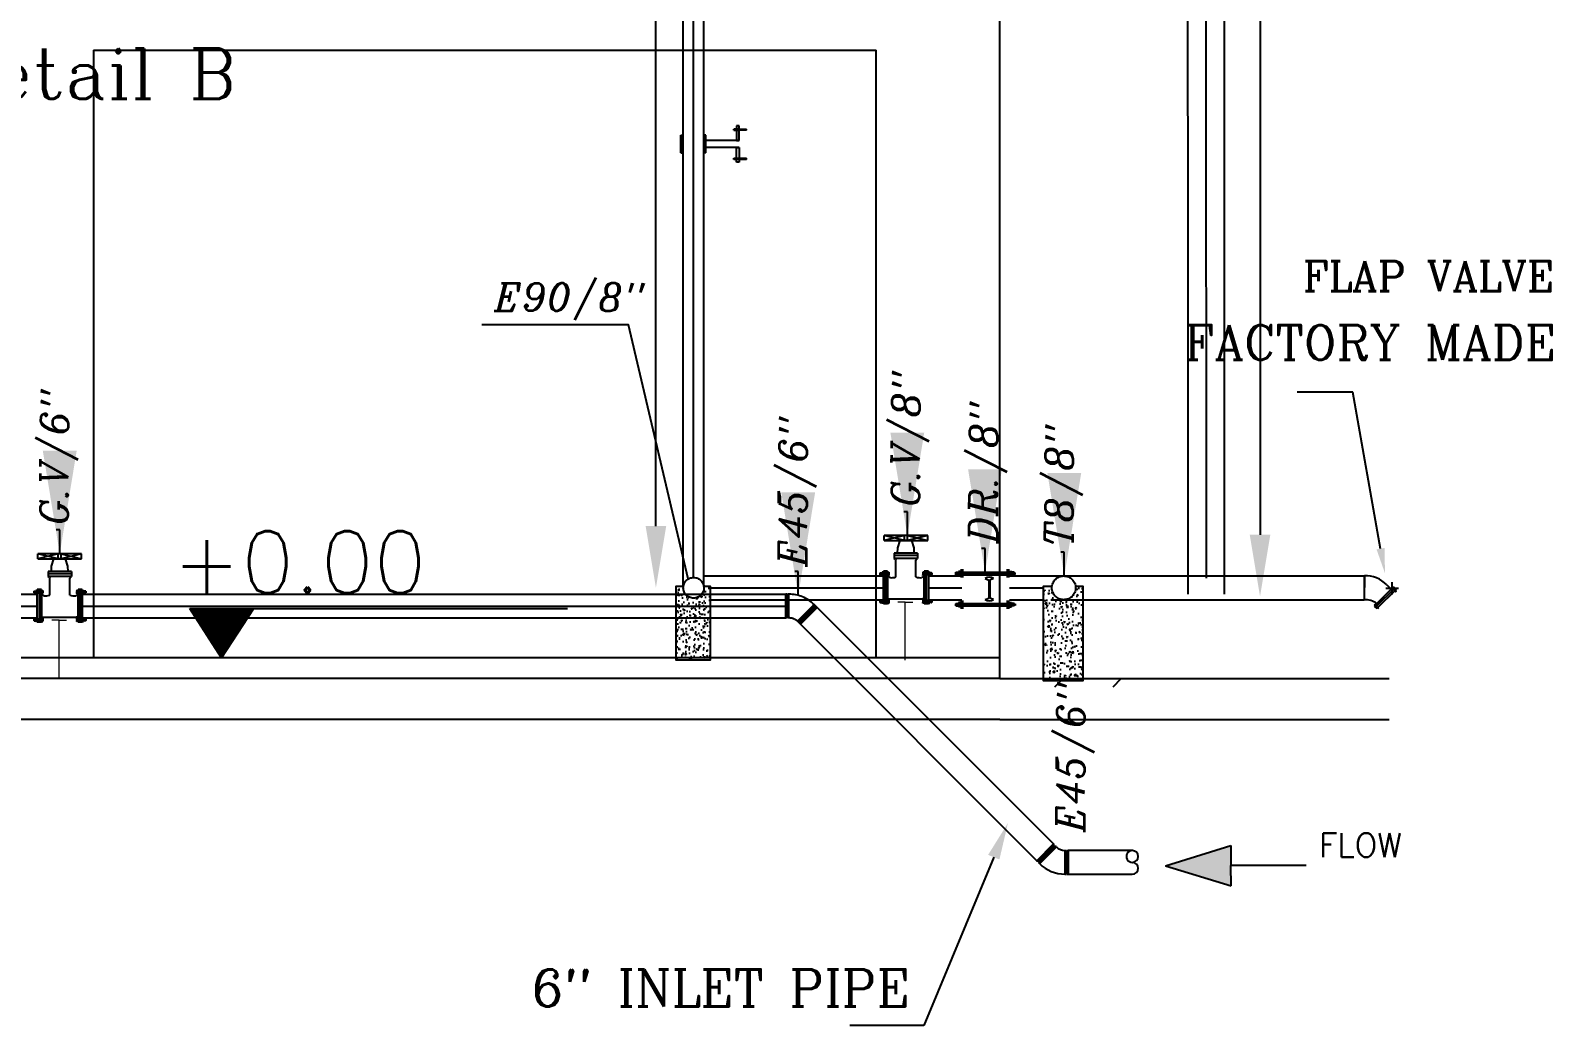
# Model space of a CAD drawing. Extents: x 152000 to 152174, y 158796 to 159332.
# Drawn here: x 152096.13 to 152103.51, y 159117.56 to 159122.39 of the extents above; entities that cross this region are included whole.
import ezdxf
from ezdxf import colors
from ezdxf.entities.mleader import LeaderData, LeaderLine
from ezdxf.enums import TextEntityAlignment as Align
from ezdxf.math import Vec2, Vec3

# ---------------------------------------------------------------- set-up
doc = ezdxf.new("R2010")
doc.units = 0
doc.header["$LTSCALE"] = 3
doc.header["$MEASUREMENT"] = 0
doc.header["$PDMODE"] = 2
doc.header["$PDSIZE"] = 0.03
for name, pattern in [('AUSGEZOGEN', [0]), ('CENTER', [2, 1.25, -0.25, 0.25, -0.25]), ('HIDDEN', [9.525, 6.35, -3.175])]:
    doc.linetypes.add(name, pattern=pattern)
doc.layers.get('0').update_dxf_attribs({"linetype": 'CONTINUOUS'})
doc.layers.get('DEFPOINTS').update_dxf_attribs({"linetype": 'CONTINUOUS'})
for name, color, linetype in [('1', 7, 'CONTINUOUS'), ('3', 4, 'CONTINUOUS'), ('6', 2, 'CONTINUOUS'), ('ARCH CT TEXT', 152, 'CONTINUOUS'), ('CENTER', 8, 'CENTER'), ('DIM', 144, 'CONTINUOUS'), ('EBENE0', 7, 'AUSGEZOGEN'), ('MECH', 6, 'CONTINUOUS'), ('NUMBERS', 6, 'CONTINUOUS'), ('pipe', 20, 'CONTINUOUS'), ('PIPING', 40, 'CONTINUOUS'), ('TEXTS', 1, 'CONTINUOUS')]:
    doc.layers.add(name, color=color, linetype=linetype)
doc.layers.add('BEAM', color=6, linetype='CONTINUOUS', lineweight=13)
doc.layers.add('LAND CORNERS', color=255, linetype='CONTINUOUS', lineweight=25)
doc.styles.add('italic', font='italicc.shx', dxfattribs={"height": 0.4})
doc.styles.add('ROMANC', font='ROMANC', dxfattribs={"height": 7})
doc.styles.add('ROMANS', font='romans.shx')
doc.dimstyles.new('mais 1-100 plan', dxfattribs={"dimtxt": 0.25, "dimasz": 0.1635, "dimexe": 0.18, "dimexo": 0.0625, "dimgap": 0, "dimtad": 1, "dimzin": 0, "dimdsep": 46, "dimtxsty": 'Standard', "dimblk": 'OBLIQUE', "dimcen": 0, "dimse1": 1, "dimse2": 1, "dimclrd": 8, "dimclrt": 4, "dimadec": 0, "dimazin": 0, "dimtfac": 1, "dimtix": 1, "dimtofl": 0, "dimtmove": 0, "dimatfit": 3, "dimldrblk": 'OBLIQUE', "dimfxl": 0.18, "dimtolj": 1, "dimtzin": 0, "dimarcsym": 0})
doc.dimstyles.get("Standard").update_dxf_attribs({"dimtxt": 0.7, "dimasz": 0.5, "dimexe": 4.572, "dimexo": 1.5875, "dimgap": 0.01, "dimtad": 1, "dimzin": 0, "dimdsep": 46, "dimtxsty": 'Standard', "dimcen": 2.286, "dimse1": 1, "dimse2": 1, "dimsd1": 1, "dimsd2": 1, "dimadec": 0, "dimazin": 0, "dimtfac": 1, "dimtdec": 4, "dimtofl": 0, "dimtmove": 0, "dimatfit": 3, "dimfxl": 1, "dimtolj": 1, "dimtzin": 0, "dimarcsym": 0})

# ---------------------------------------------------------------- blocks, each defined once
blk = doc.blocks.new('SUPP')
at = {"layer": 'CENTER', "linetype": 'CENTER'}
for p, q in [((162361.392, 176224.213), (162361.077, 176224.213)), ((162361.392, 176224.452), (162361.283, 176224.452)), ((162361.283, 176224.452), (162361.283, 176224.43)), ((162361.283, 176224.43), (162361.283, 176224.452)), ((162361.283, 176224.452), (162361.545, 176224.452)), ((162361.283, 176224.43), (162361.392, 176224.43)), ((162361.545, 176224.43), (162361.283, 176224.43)), ((162361.545, 176224.43), (162361.545, 176224.452)), ((162361.392, 176224.068), (162361.077, 176224.068)), ((162361.283, 176223.821), (162361.283, 176223.844)), ((162361.283, 176223.844), (162361.545, 176223.844)), ((162361.545, 176223.821), (162361.283, 176223.821)), ((162361.545, 176223.821), (162361.545, 176223.844))]:
    blk.add_line(p, q, dxfattribs=at)
for points in [[(162361.392, 176224.52), (162361.339, 176224.52), (162361.339, 176224.213), (162361.392, 176224.213)], [(162361.392, 176223.762), (162361.339, 176223.762), (162361.339, 176224.068), (162361.392, 176224.068)]]:
    blk.add_lwpolyline(points, close=True, dxfattribs=at)
blk = doc.blocks.new('*D143')
at = {"layer": 'DEFPOINTS', "color": 0, "transparency": 16777216}
for p in [(152099.1632, 159138.3539), (152099.3212, 159138.3539), (152099.3462, 159119.6847)]:
    blk.add_point(p, dxfattribs=at)
at = {"layer": 'LAND CORNERS', "color": 2, "lineweight": -2, "transparency": 16777216}
blk.add_line((152099.1632, 159119.9847), (152099.1632, 159138.0539), dxfattribs=at)
at = {"layer": 'LAND CORNERS', "color": 2, "transparency": 16777216}
for points in [[(152099.1132, 159138.0539), (152099.2132, 159138.0539), (152099.1632, 159138.3539)], [(152099.1132, 159119.9847), (152099.2132, 159119.9847), (152099.1632, 159119.6847)]]:
    blk.add_solid(points, dxfattribs=at)
at = {"layer": 'LAND CORNERS', "color": 2, "transparency": 16777216, "insert": (152098.9882, 159129.0193), "char_height": 0.25, "attachment_point": 5, "rotation": 90}
blk.add_mtext('\\A1;18.67', dxfattribs=at)
blk = doc.blocks.new('_OBLIQUE')
at = {"color": 0, "linetype": 'ByBlock'}
blk.add_line((-0.5, -0.5), (0.5, 0.5), dxfattribs=at)
blk = doc.blocks.new('*D146')
at = {"layer": 'DEFPOINTS', "color": 0, "transparency": 16777216}
for p in [(152100.5955, 159144.5137), (152101.8356, 159119.6425), (152102.0959, 159119.6425)]:
    blk.add_point(p, dxfattribs=at)
at = {"layer": 'LAND CORNERS', "color": 2, "lineweight": -2, "transparency": 16777216}
blk.add_line((152102.0959, 159144.2137), (152102.0959, 159119.9425), dxfattribs=at)
at = {"layer": 'LAND CORNERS', "color": 2, "transparency": 16777216}
for points in [[(152102.0459, 159144.2137), (152102.1459, 159144.2137), (152102.0959, 159144.5137)], [(152102.0459, 159119.9425), (152102.1459, 159119.9425), (152102.0959, 159119.6425)]]:
    blk.add_solid(points, dxfattribs=at)
at = {"layer": 'LAND CORNERS', "color": 2, "transparency": 16777216, "insert": (152101.9209, 159132.0781), "char_height": 0.25, "attachment_point": 5, "rotation": 90}
blk.add_mtext('\\A1;24.87', dxfattribs=at)

msp = doc.modelspace()

# ---------------------------------------------------------------- hatches: boundary and pattern name
h = msp.add_hatch()
h.set_pattern_fill('AR-CONC', color=256, scale=0.008426, style=0)
h.set_pattern_definition([(50, (152172.550703, 158703.002355), (0.0604350176, -0.005287379), [0.006319361, -0.0695129755]), (355, (152172.5507, 158703.002355), (-0.011690931, 0.063378319), [0.005055489, -0.05561038]), (100.4514, (152172.55574, 158703.001915), (0.0487441315, 0.058090902), [0.005370631, -0.059076939]), (46.1842, (152172.5507, 158703.01921), (0.089923759, -0.013946326), [0.009479042, -0.104269463]), (96.6356, (152172.5582, 158703.018045), (0.078752952, 0.082077372), [0.008055946, -0.088615394]), (351.1842, (152172.5507, 158703.01921), (0.078752888, 0.082077433), [0.007583234, -0.08341557]), (21, (152172.55913, 158703.014994), (0.050294285, -0.033923924), [0.006319361, -0.0695129755]), (326, (152172.55913, 158703.014994), (0.0205013, 0.061099803), [0.005055489, -0.05561038]), (71.4514, (152172.56332, 158703.012167), (0.070795606, 0.027175824), [0.005370631, -0.059076939]), (37.5, (152172.550703, 158703.002355), (0.0010245669, 0.028049021), [0, -0.0549363152, 0, -0.056452962, 0, -0.0558210258]), (7.5, (152172.550703, 158703.002355), (0.022165753, 0.033232402), [0, -0.032186614, 0, -0.053672443, 0, -0.0212751834]), (327.5, (152172.531913, 158703.002355), (0.044978892, -0.0019004318), [0, -0.021064538, 0, -0.0657213587, 0, -0.0872071875]), (317.5, (152172.523488, 158703.002355), (0.049138189, 0.008434661), [0, -0.0273838994, 0, -0.043645723, 0, -0.061929742])])
edge = h.paths.add_edge_path()
edge.add_line((152099.25957, 159119.69078), (152099.29656, 159119.69078))
edge.add_arc((152099.34619, 159119.68472), 0.05, 533.031543, 540)
edge.add_arc((152099.34619, 159119.68472), 0.05, 540, 720)
edge.add_arc((152099.34619, 159119.68472), 0.05, 360, 366.968458)
edge.add_line((152099.39582, 159119.69078), (152099.42809, 159119.69078))
edge.add_line((152099.42809, 159119.69078), (152099.42809, 159119.33466))
edge.add_line((152099.42809, 159119.33466), (152099.25957, 159119.33466))
edge.add_line((152099.25957, 159119.33466), (152099.25957, 159119.69078))
h = msp.add_hatch()
h.set_pattern_fill('AR-CONC', color=256, scale=0.009703, style=0)
h.set_pattern_definition([(50, (152177.5048, 158639.84437), (0.069595362, -0.006088805), [0.007277209, -0.080049298]), (355, (152177.5048, 158639.84437), (-0.013462966, 0.07298479), [0.005821767, -0.064039438]), (100.4514, (152177.5106, 158639.84386), (0.056132448, 0.066895941), [0.006184676, -0.068031435]), (46.1842, (152177.5048, 158639.863775), (0.103553814, -0.016060219), [0.010915813, -0.120073946]), (96.6356, (152177.51343, 158639.86244), (0.09068981, 0.094518123), [0.009277014, -0.102047136]), (351.1842, (152177.5048, 158639.86377), (0.090689736, 0.094518194), [0.00873265, -0.096059157]), (21, (152177.5145, 158639.858923), (0.057917564, -0.03906589), [0.007277209, -0.080049298]), (326, (152177.5145, 158639.85892), (0.023608753, 0.070360911), [0.005821767, -0.064039438]), (71.4514, (152177.51933, 158639.85567), (0.081526341, 0.031294957), [0.006184676, -0.068031435]), (37.5, (152177.5048, 158639.84437), (0.0011798641, 0.0323005081), [0, -0.0632632025, 0, -0.0650097326, 0, -0.0642820117]), (7.5, (152177.5048, 158639.84437), (0.025525493, 0.038269552), [0, -0.0370652505, 0, -0.0618077607, 0, -0.0244999365]), (327.5, (152177.483162, 158639.84437), (0.0517964983, -0.0021884868), [0, -0.024257363, 0, -0.0756829723, 0, -0.1004254824]), (317.5, (152177.47346, 158639.84437), (0.0565862342, 0.0097131315), [0, -0.031534572, 0, -0.050261256, 0, -0.071316647])])
h.paths.add_polyline_path([(152101.04341, 159119.6917), (152101.08599, 159119.6917, 0.030415), (152101.08557, 159119.68472, 1), (152101.20072, 159119.68472, 0.030415), (152101.2003, 159119.6917), (152101.23747, 159119.6917), (152101.23747, 159119.23466), (152101.04341, 159119.23466)])
at = {"layer": 'NUMBERS'}
h = msp.add_hatch(color=7, dxfattribs=at)
h.set_gradient(color1=(255, 255, 255), one_color=1, tint=1)
h.paths.add_polyline_path([(152101.63672, 159118.33477), (152101.95445, 159118.43362), (152101.9548, 159118.3359), (152101.95514, 159118.23818)])
at = {"layer": 'TEXTS'}
h = msp.add_hatch(dxfattribs=at)
h.set_pattern_fill('ANSI31', color=0, scale=0.03)
h.set_pattern_definition([(45, (333.3224845, -33.7782214), (-0.00265165042945, 0.00265165042945), [])])
h.paths.add_polyline_path([(152097.21022, 159119.58268), (152096.89999, 159119.58466), (152097.05377, 159119.34466)])

# ---------------------------------------------------------------- linework, layer by layer
for points in [[(152099.32037, 159119.72754), (152099.02964, 159120.96132), (152098.31818, 159120.96132)], [(152099.29656, 159119.69078), (152099.25957, 159119.69078), (152099.25957, 159119.33466), (152099.42809, 159119.33466), (152099.42809, 159119.69078), (152099.39582, 159119.69078)], [(152101.08599, 159119.6917), (152101.04341, 159119.6917), (152101.04341, 159119.23466), (152101.23747, 159119.23466), (152101.23747, 159119.6917), (152101.2003, 159119.6917)]]:
    msp.add_lwpolyline(points)
at = {"layer": '1', "color": 1, "linetype": 'Continuous'}
msp.add_line((152102.71073, 159119.69895), (152102.7321, 159119.67738), dxfattribs=at)
msp.add_point((152102.73737, 159119.68278), dxfattribs=at)
msp.add_point((152102.73737, 159119.68278), dxfattribs=at)
at = {"layer": '6'}
for p, q in [((152102.75059, 159119.68344), (152102.65618, 159119.58997)), ((152102.75671, 159119.67725), (152102.6623, 159119.58379)), ((152102.74447, 159119.68962), (152102.7321, 159119.67738)), ((152102.73441, 159119.6881), (152102.7547, 159119.6676)), ((152102.73872, 159119.68726), (152102.73503, 159119.6836)), ((152102.73503, 159119.6836), (152102.73599, 159119.68264)), ((152102.73968, 159119.6863), (152102.73599, 159119.68264)), ((152102.73872, 159119.68726), (152102.73968, 159119.6863)), ((152102.74447, 159119.68962), (152102.75671, 159119.67725)), ((152102.66242, 159119.60839), (152102.65006, 159119.59615)), ((152102.65006, 159119.59615), (152102.6623, 159119.58379)), ((152102.65109, 159119.60561), (152102.67139, 159119.58511)), ((152102.65189, 159119.60129), (152102.65558, 159119.60494)), ((152102.65189, 159119.60129), (152102.65284, 159119.60032)), ((152102.65284, 159119.60032), (152102.65653, 159119.60398)), ((152102.65558, 159119.60494), (152102.65653, 159119.60398))]:
    msp.add_line(p, q, dxfattribs=at)
msp.add_ellipse((152102.7545, 159119.6674), major_axis=(-0.00183, -0.00182), ratio=0.5837598, dxfattribs=at)
at = {"layer": 'BEAM', "color": 2}
for p, q in [((152100.37376, 159119.61581), (152100.33791, 159119.61581)), ((152100.37376, 159119.61581), (152100.40962, 159119.61581)), ((152100.37376, 159119.334), (152100.37376, 159119.61581)), ((152096.26627, 159119.52721), (152096.23041, 159119.52721)), ((152096.26627, 159119.52721), (152096.30212, 159119.52721)), ((152096.26627, 159119.2454), (152096.26627, 159119.52721))]:
    msp.add_line(p, q, dxfattribs=at)
at = {"layer": 'DIM', "color": 8}
for p, q in [((152099.28346, 159121.88202), (152099.29467, 159121.88204)), ((152099.28362, 159121.79581), (152099.28346, 159121.88202)), ((152099.28922, 159121.79582), (152099.28907, 159121.88203)), ((152099.40549, 159121.88202), (152099.39465, 159121.88204)), ((152099.39973, 159121.79582), (152099.39988, 159121.88203)), ((152099.40533, 159121.79581), (152099.40549, 159121.88202)), ((152099.28362, 159121.79581), (152099.29483, 159121.79583)), ((152099.40533, 159121.79581), (152099.39465, 159121.79583))]:
    msp.add_line(p, q, dxfattribs=at)
at = {"layer": 'DIM', "color": 1}
for points in [[(152099.29619, 159119.69078), (152099.29619, 159138.35394)], [(152099.34619, 159119.73472), (152099.34619, 159138.35394)], [(152099.39582, 159119.69078), (152099.39619, 159138.35394)], [(152101.74726, 159119.6534), (152101.74062, 159138.22671)], [(152101.92396, 159119.65327), (152101.91818, 159138.22671)], [(152096.3785, 159119.65373), (152099.79331, 159119.65508)], [(152096.3785, 159119.53839), (152099.79328, 159119.5398)]]:
    msp.add_lwpolyline(points, dxfattribs=at)
at = {"layer": 'DIM', "color": 1, "linetype": 'CENTER'}
msp.add_lwpolyline([(152101.83548, 159119.73155), (152101.8294, 159138.22671)], dxfattribs=at)
at = {"layer": 'DIM', "color": 8}
for points in [[(152099.49361, 159121.85575), (152099.40544, 159121.85575)], [(152099.49361, 159121.82207), (152099.40544, 159121.82207)]]:
    msp.add_lwpolyline(points, dxfattribs=at)
at = {"layer": 'DIM', "color": 1, "linetype": 'CENTER'}
for centre, radius in [((152099.34619, 159119.68472), 0.05), ((152101.14315, 159119.68472), 0.05758)]:
    msp.add_circle(centre, radius, dxfattribs=at)
at = {"layer": 'EBENE0', "color": 8, "linetype": 'AUSGEZOGEN'}
for p, q in [((152100.83295, 159119.34466), (152100.83295, 159138.29142)), ((152100.83295, 159119.34466), (152100.83295, 159125.77511)), ((152100.83295, 159119.24466), (152100.83295, 159125.77511)), ((152096.43295, 159122.29466), (152096.43295, 159119.34466)), ((152096.43295, 159122.29466), (152100.23295, 159122.29466)), ((152096.43295, 159122.29466), (152096.43295, 159119.34466)), ((152096.43295, 159122.29466), (152100.23295, 159122.29466)), ((152100.23295, 159119.34466), (152100.23295, 159122.29466)), ((152100.23295, 159119.34466), (152100.23295, 159122.29466)), ((152100.23295, 159119.34466), (152100.23295, 159121.69466)), ((152100.23295, 159119.34466), (152100.23295, 159121.69466)), ((152100.83295, 159119.34466), (152090.7764, 159119.34466)), ((152100.83295, 159119.24466), (152090.7764, 159119.24466)), ((152100.83295, 159119.24466), (152102.72297, 159119.24466)), ((152100.83295, 159119.24466), (152102.72297, 159119.24466)), ((152101.0994, 159119.20456), (152101.1395, 159119.24466)), ((152101.0994, 159119.20456), (152101.1395, 159119.24466)), ((152101.38224, 159119.20456), (152101.42234, 159119.24466)), ((152101.38224, 159119.20456), (152101.42234, 159119.24466)), ((152101.44295, 159119.24466), (152102.72297, 159119.24466)), ((152101.44295, 159119.24466), (152102.72297, 159119.24466)), ((152101.44295, 159119.24466), (152102.72297, 159119.24466)), ((152101.44295, 159119.24466), (152102.72297, 159119.24466)), ((152100.83295, 159119.04466), (152091.43295, 159119.04466)), ((152100.83295, 159119.04466), (152102.72297, 159119.04466))]:
    msp.add_line(p, q, dxfattribs=at)
at = {"layer": 'MECH'}
for p, q in [((152100.36959, 159119.91402), (152100.27095, 159119.93847)), ((152100.36959, 159119.93847), (152100.27095, 159119.91402)), ((152100.48244, 159119.93847), (152100.27095, 159119.93847)), ((152100.27095, 159119.91402), (152100.27095, 159119.93847)), ((152100.27095, 159119.91402), (152100.48244, 159119.91402)), ((152100.33592, 159119.85261), (152100.33696, 159119.87863)), ((152100.33696, 159119.87863), (152100.34829, 159119.91402)), ((152100.40511, 159119.91402), (152100.34829, 159119.91402)), ((152100.36959, 159119.91402), (152100.36959, 159119.93847)), ((152100.3838, 159119.93847), (152100.36959, 159119.93847)), ((152100.3838, 159119.93847), (152100.48244, 159119.91402)), ((152100.48244, 159119.93847), (152100.3838, 159119.91402)), ((152100.3838, 159119.91402), (152100.3838, 159119.93847)), ((152100.41643, 159119.87863), (152100.40511, 159119.91402)), ((152100.41747, 159119.85261), (152100.41643, 159119.87863)), ((152100.48244, 159119.91402), (152100.48244, 159119.93847)), ((152096.2621, 159119.82541), (152096.16345, 159119.84987)), ((152096.2621, 159119.84987), (152096.16345, 159119.82541)), ((152096.37495, 159119.84987), (152096.16345, 159119.84987)), ((152096.16345, 159119.82541), (152096.16345, 159119.84987)), ((152096.16345, 159119.82541), (152096.37495, 159119.82541)), ((152096.22947, 159119.79003), (152096.24079, 159119.82541)), ((152096.29761, 159119.82541), (152096.24079, 159119.82541)), ((152096.2621, 159119.82541), (152096.2621, 159119.84987)), ((152096.2763, 159119.84987), (152096.2621, 159119.84987)), ((152096.2763, 159119.84987), (152096.37495, 159119.82541)), ((152096.37495, 159119.84987), (152096.2763, 159119.82541)), ((152096.2763, 159119.82541), (152096.2763, 159119.84987)), ((152096.30893, 159119.79003), (152096.29761, 159119.82541)), ((152096.37495, 159119.82541), (152096.37495, 159119.84987)), ((152100.31988, 159119.85261), (152100.31988, 159119.82763)), ((152100.43352, 159119.85261), (152100.31988, 159119.85261)), ((152100.43352, 159119.84116), (152100.31988, 159119.84116)), ((152100.32632, 159119.8226), (152100.31988, 159119.82763)), ((152100.43352, 159119.82763), (152100.31988, 159119.82763)), ((152100.32632, 159119.8226), (152100.32787, 159119.81942)), ((152100.32787, 159119.73813), (152100.32787, 159119.81942)), ((152100.42708, 159119.8226), (152100.42552, 159119.81942)), ((152100.42552, 159119.73813), (152100.42552, 159119.81942)), ((152100.42708, 159119.8226), (152100.43352, 159119.82763)), ((152100.43352, 159119.85261), (152100.43352, 159119.82763)), ((152096.21238, 159119.76401), (152096.21238, 159119.73903)), ((152096.32602, 159119.76401), (152096.21238, 159119.76401)), ((152096.32602, 159119.75256), (152096.21238, 159119.75256)), ((152096.21882, 159119.734), (152096.21238, 159119.73903)), ((152096.32602, 159119.73903), (152096.21238, 159119.73903)), ((152096.21882, 159119.734), (152096.22037, 159119.73082)), ((152096.22037, 159119.64953), (152096.22037, 159119.73082)), ((152096.22843, 159119.76401), (152096.22947, 159119.79003)), ((152096.30998, 159119.76401), (152096.30893, 159119.79003)), ((152096.31958, 159119.734), (152096.31803, 159119.73082)), ((152096.31803, 159119.64953), (152096.31803, 159119.73082)), ((152096.31958, 159119.734), (152096.32602, 159119.73903)), ((152096.32602, 159119.76401), (152096.32602, 159119.73903)), ((152100.25069, 159119.75649), (152100.25171, 159119.75705)), ((152100.25069, 159119.75649), (152100.25069, 159119.74894)), ((152100.25171, 159119.74837), (152100.25069, 159119.74894)), ((152100.25171, 159119.75705), (152100.26051, 159119.75705)), ((152100.25171, 159119.75705), (152100.25171, 159119.74837)), ((152100.25171, 159119.74837), (152100.26051, 159119.74837)), ((152100.26106, 159119.76022), (152100.26106, 159119.75705)), ((152100.26709, 159119.76022), (152100.26106, 159119.76022)), ((152100.26106, 159119.75705), (152100.26106, 159119.74837)), ((152100.26106, 159119.75612), (152100.26709, 159119.75612)), ((152100.26106, 159119.7493), (152100.26709, 159119.7493)), ((152100.26106, 159119.74521), (152100.26106, 159119.74837)), ((152100.26709, 159119.74521), (152100.26106, 159119.74521)), ((152100.26709, 159119.75705), (152100.28826, 159119.75705)), ((152100.26709, 159119.74837), (152100.28826, 159119.74837)), ((152100.2674, 159119.6073), (152100.2674, 159119.76514)), ((152100.27766, 159119.76514), (152100.2674, 159119.76514)), ((152100.27766, 159119.6073), (152100.27766, 159119.76514)), ((152100.27766, 159119.74935), (152100.27766, 159119.76514)), ((152100.27766, 159119.6073), (152100.27766, 159119.76514)), ((152100.28792, 159119.76514), (152100.27766, 159119.76514)), ((152100.27766, 159119.6073), (152100.27766, 159119.76514)), ((152100.27766, 159119.74935), (152100.27766, 159119.62309)), ((152100.28792, 159119.6073), (152100.28792, 159119.76514)), ((152100.28792, 159119.74935), (152100.28792, 159119.76514)), ((152100.28792, 159119.6073), (152100.28792, 159119.76514)), ((152100.28792, 159119.74935), (152100.28792, 159119.62309)), ((152100.28792, 159119.74229), (152100.2987, 159119.73501)), ((152100.28826, 159119.76022), (152100.2943, 159119.76022)), ((152100.2943, 159119.75612), (152100.28826, 159119.75612)), ((152100.2943, 159119.7493), (152100.28826, 159119.7493)), ((152100.28826, 159119.74521), (152100.2943, 159119.74521)), ((152100.2943, 159119.76022), (152100.2943, 159119.75705)), ((152100.2943, 159119.75705), (152100.2943, 159119.74837)), ((152100.2943, 159119.74521), (152100.2943, 159119.74837)), ((152100.46548, 159119.74229), (152100.4547, 159119.73501)), ((152100.46513, 159119.76022), (152100.4591, 159119.76022)), ((152100.4591, 159119.76022), (152100.4591, 159119.75705)), ((152100.4591, 159119.75705), (152100.4591, 159119.74837)), ((152100.4591, 159119.75612), (152100.46513, 159119.75612)), ((152100.4591, 159119.7493), (152100.46513, 159119.7493)), ((152100.4591, 159119.74521), (152100.4591, 159119.74837)), ((152100.46513, 159119.74521), (152100.4591, 159119.74521)), ((152100.4863, 159119.75705), (152100.46513, 159119.75705)), ((152100.4863, 159119.74837), (152100.46513, 159119.74837)), ((152100.46548, 159119.6073), (152100.46548, 159119.76514)), ((152100.47574, 159119.76514), (152100.46548, 159119.76514)), ((152100.47574, 159119.74935), (152100.47574, 159119.76514)), ((152100.486, 159119.76514), (152100.47574, 159119.76514)), ((152100.47574, 159119.6073), (152100.47574, 159119.76514)), ((152100.47574, 159119.74935), (152100.47574, 159119.62309)), ((152100.486, 159119.74935), (152100.486, 159119.76514)), ((152100.486, 159119.74935), (152100.486, 159119.62309)), ((152100.486, 159119.7381), (152100.486, 159119.6331)), ((152100.4863, 159119.76022), (152100.49234, 159119.76022)), ((152100.49234, 159119.75612), (152100.4863, 159119.75612)), ((152100.49234, 159119.7493), (152100.4863, 159119.7493)), ((152100.4863, 159119.74521), (152100.49234, 159119.74521)), ((152100.49234, 159119.76022), (152100.49234, 159119.75705)), ((152100.49234, 159119.75705), (152100.49234, 159119.74837)), ((152100.49234, 159119.74521), (152100.49234, 159119.74837)), ((152100.50168, 159119.75705), (152100.49289, 159119.75705)), ((152100.50168, 159119.74837), (152100.49289, 159119.74837)), ((152100.50168, 159119.75705), (152100.50168, 159119.74837)), ((152100.5027, 159119.75649), (152100.50168, 159119.75705)), ((152100.50168, 159119.74837), (152100.5027, 159119.74894)), ((152100.5027, 159119.75649), (152100.5027, 159119.74894)), ((152100.61488, 159119.7544), (152100.91049, 159119.7544)), ((152100.61977, 159119.76034), (152100.61837, 159119.75957)), ((152100.61837, 159119.74924), (152100.61837, 159119.75957)), ((152100.61837, 159119.74924), (152100.61977, 159119.74846)), ((152100.61977, 159119.74846), (152100.61977, 159119.76034)), ((152100.61977, 159119.76034), (152100.6318, 159119.76034)), ((152100.61977, 159119.74846), (152100.6318, 159119.74846)), ((152100.63255, 159119.76467), (152100.63255, 159119.76034)), ((152100.6408, 159119.76467), (152100.63255, 159119.76467)), ((152100.63255, 159119.74846), (152100.63255, 159119.76034)), ((152100.63255, 159119.75907), (152100.6408, 159119.75907)), ((152100.63255, 159119.74973), (152100.6408, 159119.74973)), ((152100.63255, 159119.74413), (152100.63255, 159119.74846)), ((152100.6408, 159119.74413), (152100.63255, 159119.74413)), ((152100.6408, 159119.74413), (152100.6408, 159119.76467)), ((152100.6408, 159119.76034), (152100.88106, 159119.76034)), ((152100.6408, 159119.74846), (152100.88106, 159119.74846)), ((152100.76115, 159119.72993), (152100.77961, 159119.72258)), ((152100.77961, 159119.72258), (152100.77961, 159119.63516)), ((152100.80196, 159119.72993), (152100.7835, 159119.72258)), ((152100.7835, 159119.72258), (152100.7835, 159119.63516)), ((152100.88106, 159119.76467), (152100.88931, 159119.76467)), ((152100.88106, 159119.74413), (152100.88106, 159119.76467)), ((152100.88931, 159119.75907), (152100.88106, 159119.75907)), ((152100.88931, 159119.74973), (152100.88106, 159119.74973)), ((152100.88106, 159119.74413), (152100.88931, 159119.74413)), ((152100.88931, 159119.76467), (152100.88931, 159119.76034)), ((152100.88931, 159119.74846), (152100.88931, 159119.76034)), ((152100.88931, 159119.74413), (152100.88931, 159119.74846)), ((152100.90209, 159119.76034), (152100.89007, 159119.76034)), ((152100.90209, 159119.74846), (152100.89007, 159119.74846)), ((152100.90209, 159119.76034), (152100.90349, 159119.75957)), ((152100.90209, 159119.74846), (152100.90209, 159119.76034)), ((152100.90349, 159119.74924), (152100.90209, 159119.74846)), ((152100.90349, 159119.74924), (152100.90349, 159119.75957)), ((152096.1432, 159119.66789), (152096.14422, 159119.66845)), ((152096.1432, 159119.66789), (152096.1432, 159119.66033)), ((152096.14422, 159119.65977), (152096.1432, 159119.66033)), ((152096.14422, 159119.66845), (152096.15301, 159119.66845)), ((152096.14422, 159119.66845), (152096.14422, 159119.65977)), ((152096.14422, 159119.65977), (152096.15301, 159119.65977)), ((152096.15356, 159119.67162), (152096.15356, 159119.66845)), ((152096.15959, 159119.67162), (152096.15356, 159119.67162)), ((152096.15356, 159119.66845), (152096.15356, 159119.65977)), ((152096.15356, 159119.66752), (152096.15959, 159119.66752)), ((152096.15356, 159119.6607), (152096.15959, 159119.6607)), ((152096.15356, 159119.65661), (152096.15356, 159119.65977)), ((152096.15959, 159119.65661), (152096.15356, 159119.65661)), ((152096.15959, 159119.66845), (152096.18077, 159119.66845)), ((152096.15959, 159119.65977), (152096.18077, 159119.65977)), ((152096.1599, 159119.5187), (152096.1599, 159119.67654)), ((152096.17016, 159119.67654), (152096.1599, 159119.67654)), ((152096.17016, 159119.5187), (152096.17016, 159119.67654)), ((152096.17016, 159119.66075), (152096.17016, 159119.67654)), ((152096.17016, 159119.5187), (152096.17016, 159119.67654)), ((152096.18042, 159119.67654), (152096.17016, 159119.67654)), ((152096.17016, 159119.5187), (152096.17016, 159119.67654)), ((152096.17016, 159119.66075), (152096.17016, 159119.53449)), ((152096.18042, 159119.5187), (152096.18042, 159119.67654)), ((152096.18042, 159119.66075), (152096.18042, 159119.67654)), ((152096.18042, 159119.5187), (152096.18042, 159119.67654)), ((152096.18042, 159119.66075), (152096.18042, 159119.53449)), ((152096.18042, 159119.65369), (152096.1912, 159119.64641)), ((152096.18077, 159119.67162), (152096.1868, 159119.67162)), ((152096.1868, 159119.66752), (152096.18077, 159119.66752)), ((152096.1868, 159119.6607), (152096.18077, 159119.6607)), ((152096.18077, 159119.65661), (152096.1868, 159119.65661)), ((152096.1868, 159119.67162), (152096.1868, 159119.66845)), ((152096.1868, 159119.66845), (152096.1868, 159119.65977)), ((152096.1868, 159119.65661), (152096.1868, 159119.65977)), ((152096.35798, 159119.65369), (152096.3472, 159119.64641)), ((152096.35763, 159119.67162), (152096.3516, 159119.67162)), ((152096.3516, 159119.67162), (152096.3516, 159119.66845)), ((152096.3516, 159119.66845), (152096.3516, 159119.65977)), ((152096.3516, 159119.66752), (152096.35763, 159119.66752)), ((152096.3516, 159119.6607), (152096.35763, 159119.6607)), ((152096.3516, 159119.65661), (152096.3516, 159119.65977)), ((152096.35763, 159119.65661), (152096.3516, 159119.65661)), ((152096.37881, 159119.66845), (152096.35763, 159119.66845)), ((152096.37881, 159119.65977), (152096.35763, 159119.65977)), ((152096.35798, 159119.5187), (152096.35798, 159119.67654)), ((152096.36824, 159119.67654), (152096.35798, 159119.67654)), ((152096.36824, 159119.66075), (152096.36824, 159119.67654)), ((152096.3785, 159119.67654), (152096.36824, 159119.67654)), ((152096.36824, 159119.5187), (152096.36824, 159119.67654)), ((152096.36824, 159119.66075), (152096.36824, 159119.53449)), ((152096.3785, 159119.66075), (152096.3785, 159119.67654)), ((152096.3785, 159119.66075), (152096.3785, 159119.53449)), ((152096.3785, 159119.6495), (152096.3785, 159119.5445)), ((152096.37881, 159119.67162), (152096.38484, 159119.67162)), ((152096.38484, 159119.66752), (152096.37881, 159119.66752)), ((152096.38484, 159119.6607), (152096.37881, 159119.6607)), ((152096.37881, 159119.65661), (152096.38484, 159119.65661)), ((152096.38484, 159119.67162), (152096.38484, 159119.66845)), ((152096.38484, 159119.66845), (152096.38484, 159119.65977)), ((152096.38484, 159119.65661), (152096.38484, 159119.65977)), ((152096.39418, 159119.66845), (152096.38539, 159119.66845)), ((152096.39418, 159119.65977), (152096.38539, 159119.65977)), ((152096.39418, 159119.66845), (152096.39418, 159119.65977)), ((152096.3952, 159119.66789), (152096.39418, 159119.66845)), ((152096.39418, 159119.65977), (152096.3952, 159119.66033)), ((152096.3952, 159119.66789), (152096.3952, 159119.66033)), ((152100.25069, 159119.62179), (152100.25171, 159119.62235)), ((152100.25069, 159119.62179), (152100.25069, 159119.61424)), ((152100.25171, 159119.61367), (152100.25069, 159119.61424)), ((152100.25171, 159119.62235), (152100.26051, 159119.62235)), ((152100.25171, 159119.62235), (152100.25171, 159119.61367)), ((152100.25171, 159119.61367), (152100.26051, 159119.61367)), ((152100.26106, 159119.62552), (152100.26106, 159119.62235)), ((152100.26709, 159119.62552), (152100.26106, 159119.62552)), ((152100.26106, 159119.62235), (152100.26106, 159119.61367)), ((152100.26106, 159119.62142), (152100.26709, 159119.62142)), ((152100.26106, 159119.6146), (152100.26709, 159119.6146)), ((152100.26106, 159119.61051), (152100.26106, 159119.61367)), ((152100.26709, 159119.61051), (152100.26106, 159119.61051)), ((152100.26709, 159119.62235), (152100.28826, 159119.62235)), ((152100.26709, 159119.61367), (152100.28826, 159119.61367)), ((152100.27766, 159119.6073), (152100.2674, 159119.6073)), ((152100.27766, 159119.6073), (152100.2674, 159119.6073)), ((152100.27766, 159119.62309), (152100.27766, 159119.6073)), ((152100.28792, 159119.6073), (152100.27766, 159119.6073)), ((152100.28792, 159119.6073), (152100.27766, 159119.6073)), ((152100.28792, 159119.62714), (152100.29213, 159119.63116)), ((152100.28792, 159119.62309), (152100.28792, 159119.6073)), ((152100.28826, 159119.62552), (152100.2943, 159119.62552)), ((152100.2943, 159119.62142), (152100.28826, 159119.62142)), ((152100.2943, 159119.6146), (152100.28826, 159119.6146)), ((152100.28826, 159119.61051), (152100.2943, 159119.61051)), ((152100.29213, 159119.63116), (152100.29652, 159119.63152)), ((152100.2943, 159119.62552), (152100.2943, 159119.62235)), ((152100.2943, 159119.62235), (152100.2943, 159119.61367)), ((152100.2943, 159119.61051), (152100.2943, 159119.61367)), ((152100.29652, 159119.63152), (152100.45687, 159119.63152)), ((152100.46126, 159119.63116), (152100.45687, 159119.63152)), ((152100.46513, 159119.62552), (152100.4591, 159119.62552)), ((152100.4591, 159119.62552), (152100.4591, 159119.62235)), ((152100.4591, 159119.62235), (152100.4591, 159119.61367)), ((152100.4591, 159119.62142), (152100.46513, 159119.62142)), ((152100.4591, 159119.6146), (152100.46513, 159119.6146)), ((152100.4591, 159119.61051), (152100.4591, 159119.61367)), ((152100.46513, 159119.61051), (152100.4591, 159119.61051)), ((152100.46548, 159119.62714), (152100.46126, 159119.63116)), ((152100.4863, 159119.62235), (152100.46513, 159119.62235)), ((152100.4863, 159119.61367), (152100.46513, 159119.61367)), ((152100.47574, 159119.6073), (152100.46548, 159119.6073)), ((152100.47574, 159119.6073), (152100.46548, 159119.6073)), ((152100.47574, 159119.62309), (152100.47574, 159119.6073)), ((152100.486, 159119.6073), (152100.47574, 159119.6073)), ((152100.486, 159119.6073), (152100.47574, 159119.6073)), ((152100.486, 159119.62309), (152100.486, 159119.6073)), ((152100.4863, 159119.62552), (152100.49234, 159119.62552)), ((152100.49234, 159119.62142), (152100.4863, 159119.62142)), ((152100.49234, 159119.6146), (152100.4863, 159119.6146)), ((152100.4863, 159119.61051), (152100.49234, 159119.61051)), ((152100.49234, 159119.62552), (152100.49234, 159119.62235)), ((152100.49234, 159119.62235), (152100.49234, 159119.61367)), ((152100.49234, 159119.61051), (152100.49234, 159119.61367)), ((152100.50168, 159119.62235), (152100.49289, 159119.62235)), ((152100.50168, 159119.61367), (152100.49289, 159119.61367)), ((152100.50168, 159119.62235), (152100.50168, 159119.61367)), ((152100.5027, 159119.62179), (152100.50168, 159119.62235)), ((152100.50168, 159119.61367), (152100.5027, 159119.61424)), ((152100.5027, 159119.62179), (152100.5027, 159119.61424)), ((152100.61488, 159119.60334), (152100.91205, 159119.60334)), ((152100.61837, 159119.60851), (152100.61977, 159119.60928)), ((152100.61837, 159119.60851), (152100.61837, 159119.59818)), ((152100.61977, 159119.5974), (152100.61837, 159119.59818)), ((152100.61977, 159119.60928), (152100.61977, 159119.5974)), ((152100.61977, 159119.60928), (152100.6318, 159119.60928)), ((152100.61977, 159119.5974), (152100.6318, 159119.5974)), ((152100.6408, 159119.61361), (152100.63255, 159119.61361)), ((152100.63255, 159119.61361), (152100.63255, 159119.60928)), ((152100.63255, 159119.60928), (152100.63255, 159119.5974)), ((152100.63255, 159119.60801), (152100.6408, 159119.60801)), ((152100.63255, 159119.59867), (152100.6408, 159119.59867)), ((152100.63255, 159119.59307), (152100.63255, 159119.5974)), ((152100.6408, 159119.59307), (152100.63255, 159119.59307)), ((152100.6408, 159119.61361), (152100.6408, 159119.59307)), ((152100.6408, 159119.60928), (152100.88106, 159119.60928)), ((152100.6408, 159119.5974), (152100.88106, 159119.5974)), ((152100.76115, 159119.62781), (152100.77961, 159119.63516)), ((152100.80196, 159119.62781), (152100.7835, 159119.63516)), ((152100.88106, 159119.61361), (152100.88931, 159119.61361)), ((152100.88106, 159119.61361), (152100.88106, 159119.59307)), ((152100.88931, 159119.60801), (152100.88106, 159119.60801)), ((152100.88931, 159119.59867), (152100.88106, 159119.59867)), ((152100.88106, 159119.59307), (152100.88931, 159119.59307)), ((152100.88931, 159119.61361), (152100.88931, 159119.60928)), ((152100.88931, 159119.60928), (152100.88931, 159119.5974)), ((152100.88931, 159119.59307), (152100.88931, 159119.5974)), ((152100.90209, 159119.60928), (152100.89007, 159119.60928)), ((152100.90209, 159119.5974), (152100.89007, 159119.5974)), ((152100.90209, 159119.60928), (152100.90349, 159119.60851)), ((152100.90209, 159119.5974), (152100.90209, 159119.60928)), ((152100.90349, 159119.59818), (152100.90209, 159119.5974)), ((152100.90349, 159119.59818), (152100.90349, 159119.60851)), ((152096.1432, 159119.53319), (152096.14422, 159119.53375)), ((152096.1432, 159119.53319), (152096.1432, 159119.52563)), ((152096.14422, 159119.52507), (152096.1432, 159119.52563)), ((152096.14422, 159119.53375), (152096.15301, 159119.53375)), ((152096.14422, 159119.53375), (152096.14422, 159119.52507)), ((152096.14422, 159119.52507), (152096.15301, 159119.52507)), ((152096.15356, 159119.53692), (152096.15356, 159119.53375)), ((152096.15959, 159119.53692), (152096.15356, 159119.53692)), ((152096.15356, 159119.53375), (152096.15356, 159119.52507)), ((152096.15356, 159119.53282), (152096.15959, 159119.53282)), ((152096.15356, 159119.526), (152096.15959, 159119.526)), ((152096.15356, 159119.5219), (152096.15356, 159119.52507)), ((152096.15959, 159119.5219), (152096.15356, 159119.5219)), ((152096.15959, 159119.53375), (152096.18077, 159119.53375)), ((152096.15959, 159119.52507), (152096.18077, 159119.52507)), ((152096.17016, 159119.5187), (152096.1599, 159119.5187)), ((152096.17016, 159119.5187), (152096.1599, 159119.5187)), ((152096.17016, 159119.53449), (152096.17016, 159119.5187)), ((152096.18042, 159119.5187), (152096.17016, 159119.5187)), ((152096.18042, 159119.5187), (152096.17016, 159119.5187)), ((152096.18042, 159119.53854), (152096.18464, 159119.54255)), ((152096.18042, 159119.53449), (152096.18042, 159119.5187)), ((152096.18077, 159119.53692), (152096.1868, 159119.53692)), ((152096.1868, 159119.53282), (152096.18077, 159119.53282)), ((152096.1868, 159119.526), (152096.18077, 159119.526)), ((152096.18077, 159119.5219), (152096.1868, 159119.5219)), ((152096.18464, 159119.54255), (152096.18903, 159119.54292)), ((152096.1868, 159119.53692), (152096.1868, 159119.53375)), ((152096.1868, 159119.53375), (152096.1868, 159119.52507)), ((152096.1868, 159119.5219), (152096.1868, 159119.52507)), ((152096.18903, 159119.54292), (152096.34937, 159119.54292)), ((152096.35376, 159119.54255), (152096.34937, 159119.54292)), ((152096.35763, 159119.53692), (152096.3516, 159119.53692)), ((152096.3516, 159119.53692), (152096.3516, 159119.53375)), ((152096.3516, 159119.53375), (152096.3516, 159119.52507)), ((152096.3516, 159119.53282), (152096.35763, 159119.53282)), ((152096.3516, 159119.526), (152096.35763, 159119.526)), ((152096.3516, 159119.5219), (152096.3516, 159119.52507)), ((152096.35763, 159119.5219), (152096.3516, 159119.5219)), ((152096.35798, 159119.53854), (152096.35376, 159119.54255)), ((152096.37881, 159119.53375), (152096.35763, 159119.53375)), ((152096.37881, 159119.52507), (152096.35763, 159119.52507)), ((152096.36824, 159119.5187), (152096.35798, 159119.5187)), ((152096.36824, 159119.5187), (152096.35798, 159119.5187)), ((152096.36824, 159119.53449), (152096.36824, 159119.5187)), ((152096.3785, 159119.5187), (152096.36824, 159119.5187)), ((152096.3785, 159119.5187), (152096.36824, 159119.5187)), ((152096.3785, 159119.53449), (152096.3785, 159119.5187)), ((152096.37881, 159119.53692), (152096.38484, 159119.53692)), ((152096.38484, 159119.53282), (152096.37881, 159119.53282)), ((152096.38484, 159119.526), (152096.37881, 159119.526)), ((152096.37881, 159119.5219), (152096.38484, 159119.5219)), ((152096.38484, 159119.53692), (152096.38484, 159119.53375)), ((152096.38484, 159119.53375), (152096.38484, 159119.52507)), ((152096.38484, 159119.5219), (152096.38484, 159119.52507)), ((152096.39418, 159119.53375), (152096.38539, 159119.53375)), ((152096.39418, 159119.52507), (152096.38539, 159119.52507)), ((152096.39418, 159119.53375), (152096.39418, 159119.52507)), ((152096.3952, 159119.53319), (152096.39418, 159119.53375)), ((152096.39418, 159119.52507), (152096.3952, 159119.52563)), ((152096.3952, 159119.53319), (152096.3952, 159119.52563))]:
    msp.add_line(p, q, dxfattribs=at)
at = {"layer": 'MECH', "const_width": 0.01619}
for points in [[(152100.64895, 159119.7761), (152100.64895, 159119.73331)], [(152100.87236, 159119.7761), (152100.87236, 159119.73331)], [(152100.64895, 159119.58164), (152100.64895, 159119.62443)], [(152100.87236, 159119.58164), (152100.87236, 159119.62443)]]:
    msp.add_lwpolyline(points, dxfattribs=at)
at = {"layer": 'MECH'}
for centre, radius, start, end in [((152100.26345, 159119.75817), 0.00315, 139.521003, 220.478997), ((152100.26345, 159119.74725), 0.00315, 139.521003, 220.478997), ((152100.26845, 159119.75271), 0.00814, 155.220278, 204.779722), ((152100.2919, 159119.75817), 0.00315, 319.521003, 40.478997), ((152100.28691, 159119.75271), 0.00814, 335.220278, 24.779722), ((152100.2919, 159119.74725), 0.00315, 319.521003, 40.478997), ((152100.309, 159119.77662), 0.04287, 256.098933, 296.118698), ((152100.4444, 159119.77662), 0.04287, 243.881302, 283.901067), ((152100.46149, 159119.75817), 0.00315, 139.521003, 220.478997), ((152100.46149, 159119.74725), 0.00315, 139.521003, 220.478997), ((152100.46649, 159119.75271), 0.00814, 155.220278, 204.779722), ((152100.48994, 159119.75817), 0.00315, 319.521003, 40.478997), ((152100.48495, 159119.75271), 0.00814, 335.220278, 24.779722), ((152100.48994, 159119.74725), 0.00315, 319.521003, 40.478997), ((152100.63583, 159119.76187), 0.00431, 139.521003, 220.478997), ((152100.64266, 159119.7544), 0.01113, 155.220278, 204.779722), ((152100.63583, 159119.74693), 0.00431, 139.521003, 220.478997), ((152100.78155, 159119.702), 0.0346, 53.849163, 126.150837), ((152100.88603, 159119.76187), 0.00431, 319.521003, 40.478997), ((152100.8792, 159119.7544), 0.01113, 335.220278, 24.779722), ((152100.88603, 159119.74693), 0.00431, 319.521003, 40.478997), ((152096.15596, 159119.66957), 0.00315, 139.521003, 220.478997), ((152096.16095, 159119.66411), 0.00814, 155.220278, 204.779722), ((152096.15596, 159119.65865), 0.00315, 139.521003, 220.478997), ((152096.1844, 159119.66957), 0.00315, 319.521003, 40.478997), ((152096.17941, 159119.66411), 0.00814, 335.220278, 24.779722), ((152096.1844, 159119.65865), 0.00315, 319.521003, 40.478997), ((152096.2015, 159119.68802), 0.04287, 256.098933, 296.118698), ((152096.3369, 159119.68802), 0.04287, 243.881302, 283.901067), ((152096.354, 159119.66957), 0.00315, 139.521003, 220.478997), ((152096.354, 159119.65865), 0.00315, 139.521003, 220.478997), ((152096.35899, 159119.66411), 0.00814, 155.220278, 204.779722), ((152096.38244, 159119.66957), 0.00315, 319.521003, 40.478997), ((152096.37745, 159119.66411), 0.00814, 335.220278, 24.779722), ((152096.38244, 159119.65865), 0.00315, 319.521003, 40.478997), ((152100.26345, 159119.62347), 0.00315, 139.521003, 220.478997), ((152100.26345, 159119.61255), 0.00315, 139.521003, 220.478997), ((152100.26845, 159119.61801), 0.00814, 155.220278, 204.779722), ((152100.2919, 159119.62347), 0.00315, 319.521003, 40.478997), ((152100.28691, 159119.61801), 0.00814, 335.220278, 24.779722), ((152100.2919, 159119.61255), 0.00315, 319.521003, 40.478997), ((152100.46149, 159119.62347), 0.00315, 139.521003, 220.478997), ((152100.46149, 159119.61255), 0.00315, 139.521003, 220.478997), ((152100.46649, 159119.61801), 0.00814, 155.220278, 204.779722), ((152100.48994, 159119.62347), 0.00315, 319.521003, 40.478997), ((152100.48495, 159119.61801), 0.00814, 335.220278, 24.779722), ((152100.48994, 159119.61255), 0.00315, 319.521003, 40.478997), ((152100.63583, 159119.61081), 0.00431, 139.521003, 220.478997), ((152100.64266, 159119.60334), 0.01113, 155.220278, 204.779722), ((152100.63583, 159119.59587), 0.00431, 139.521003, 220.478997), ((152100.78155, 159119.65575), 0.0346, 233.849163, 306.150837), ((152100.88603, 159119.61081), 0.00431, 319.521003, 40.478997), ((152100.8792, 159119.60334), 0.01113, 335.220278, 24.779722), ((152100.88603, 159119.59587), 0.00431, 319.521003, 40.478997), ((152096.15596, 159119.53487), 0.00315, 139.521003, 220.478997), ((152096.16095, 159119.52941), 0.00814, 155.220278, 204.779722), ((152096.15596, 159119.52395), 0.00315, 139.521003, 220.478997), ((152096.1844, 159119.53487), 0.00315, 319.521003, 40.478997), ((152096.17941, 159119.52941), 0.00814, 335.220278, 24.779722), ((152096.1844, 159119.52395), 0.00315, 319.521003, 40.478997), ((152096.354, 159119.53487), 0.00315, 139.521003, 220.478997), ((152096.354, 159119.52395), 0.00315, 139.521003, 220.478997), ((152096.35899, 159119.52941), 0.00814, 155.220278, 204.779722), ((152096.38244, 159119.53487), 0.00315, 319.521003, 40.478997), ((152096.37745, 159119.52941), 0.00814, 335.220278, 24.779722), ((152096.38244, 159119.52395), 0.00315, 319.521003, 40.478997)]:
    msp.add_arc(centre, radius, start, end, dxfattribs=at)
at = {"layer": 'NUMBERS', "color": 6}
for p, q in [((152101.63672, 159118.33477), (152101.95445, 159118.43362)), ((152101.95445, 159118.43362), (152101.9548, 159118.3359)), ((152101.63672, 159118.33477), (152101.95514, 159118.23818)), ((152102.31925, 159118.3359), (152101.9548, 159118.3359)), ((152101.95514, 159118.23818), (152101.9548, 159118.3359))]:
    msp.add_line(p, q, dxfattribs=at)
at = {"layer": 'pipe'}
for p, q in [((152102.6023, 159119.74229), (152102.60179, 159119.62714)), ((152102.7321, 159119.67738), (152102.66269, 159119.60812))]:
    msp.add_line(p, q, dxfattribs=at)
for centre, radius, start, end in [((152102.61174, 159119.60863), 0.13399, 42.377344, 94.039332), ((152102.60516, 159119.53092), 0.09628, 53.307566, 92.007715)]:
    msp.add_arc(centre, radius, start, end, dxfattribs=at)
at = {"layer": 'PIPING', "color": 6, "linetype": 'HIDDEN'}
for p, q in [((152099.79328, 159119.53843), (152099.79331, 159119.65377)), ((152099.79963, 159119.65377), (152099.79331, 159119.65377)), ((152099.7996, 159119.53843), (152099.79963, 159119.65377)), ((152099.80282, 159119.53843), (152099.80285, 159119.65377)), ((152099.80917, 159119.65376), (152099.80285, 159119.65377)), ((152099.80914, 159119.53843), (152099.80917, 159119.65376)), ((152099.93191, 159119.60349), (152099.85046, 159119.52208)), ((152099.93638, 159119.59902), (152099.85493, 159119.51761)), ((152099.94163, 159119.59376), (152099.86018, 159119.51236)), ((152099.94609, 159119.5893), (152099.86464, 159119.50789)), ((152099.93191, 159119.60349), (152099.93638, 159119.59902)), ((152099.94609, 159119.5893), (152099.94163, 159119.59376)), ((152099.7996, 159119.53843), (152099.79328, 159119.53843)), ((152099.80914, 159119.53843), (152099.80282, 159119.53843)), ((152099.85046, 159119.52208), (152099.85493, 159119.51761))]:
    msp.add_line(p, q, dxfattribs=at)
at = {"layer": 'PIPING', "color": 1}
for p, q in [((152101.0936, 159118.44119), (152099.93191, 159119.60349)), ((152101.01215, 159118.35978), (152099.85046, 159119.52208))]:
    msp.add_line(p, q, dxfattribs=at)
at = {"layer": 'PIPING', "color": 6, "linetype": 'Continuous'}
for p, q in [((152101.01215, 159118.35978), (152101.0936, 159118.44119)), ((152101.01662, 159118.35531), (152101.09807, 159118.43672)), ((152101.02187, 159118.35006), (152101.10332, 159118.43147)), ((152101.02633, 159118.34559), (152101.10778, 159118.427)), ((152101.09807, 159118.43672), (152101.0936, 159118.44119)), ((152101.10778, 159118.427), (152101.10332, 159118.43147)), ((152101.14865, 159118.41019), (152101.14862, 159118.29402)), ((152101.14865, 159118.41019), (152101.15497, 159118.41019)), ((152101.15497, 159118.41019), (152101.15494, 159118.29402)), ((152101.15818, 159118.41019), (152101.15815, 159118.29402)), ((152101.15818, 159118.41019), (152101.1645, 159118.41019)), ((152101.1645, 159118.41019), (152101.16447, 159118.29402)), ((152101.01662, 159118.35531), (152101.01215, 159118.35978)), ((152101.02633, 159118.34559), (152101.02187, 159118.35006)), ((152101.14862, 159118.29402), (152101.15494, 159118.29402)), ((152101.15815, 159118.29402), (152101.16447, 159118.29402))]:
    msp.add_line(p, q, dxfattribs=at)
at = {"layer": 'PIPING', "color": 1, "linetype": 'Continuous'}
for p, q in [((152101.47601, 159118.4093), (152101.1645, 159118.40944)), ((152101.16447, 159118.29402), (152101.47598, 159118.29389))]:
    msp.add_line(p, q, dxfattribs=at)
at = {"layer": 'PIPING', "color": 6, "linetype": 'HIDDEN'}
for centre, radius, start, end in [((152099.80912, 159119.48076), 0.17301, 44.984976, 89.984976), ((152099.808, 159119.47516), 0.06328, 47.858058, 88.976455)]:
    msp.add_arc(centre, radius, start, end, dxfattribs=at)
at = {"layer": 'PIPING', "color": 6, "linetype": 'Continuous'}
for radius in [0.05767, 0.17301]:
    msp.add_arc((152101.14867, 159118.46786), radius, 224.984976, 269.984976, dxfattribs=at)
at = {"layer": 'PIPING', "color": 1, "linetype": 'Continuous'}
for centre, start, end in [((152101.476, 159118.38052), 89.984976, 269.984976), ((152101.476, 159118.38052), 269.984976, 89.984976), ((152101.47598, 159118.32294), 269.984976, 89.984976)]:
    msp.add_arc(centre, 0.02879, start, end, dxfattribs=at)
at = {"layer": 'TEXTS', "color": 2}
for p, q in [((152101.07983, 159119.74229), (152102.60186, 159119.74229)), ((152102.60205, 159119.74229), (152102.60205, 159119.62714)), ((152101.07983, 159119.62714), (152102.60186, 159119.62714))]:
    msp.add_line(p, q, dxfattribs=at)
at = {"layer": 'TEXTS', "color": 0}
for p, q in [((152097.05377, 159119.34466), (152096.89999, 159119.58466)), ((152096.89999, 159119.58466), (152098.73318, 159119.58466)), ((152097.05377, 159119.34466), (152097.21022, 159119.58268))]:
    msp.add_line(p, q, dxfattribs=at)
at = {"layer": 'TEXTS'}
for points in [[(152099.39619, 159119.74229), (152100.2674, 159119.74229)], [(152100.486, 159119.74229), (152100.64895, 159119.74229)], [(152100.88045, 159119.74229), (152101.1431, 159119.74229)], [(152096.07487, 159119.65369), (152096.1599, 159119.65369)], [(152096.3785, 159119.65369), (152099.79331, 159119.65369)], [(152099.42809, 159119.68472), (152100.2674, 159119.68472)], [(152100.486, 159119.68472), (152100.64895, 159119.68472)], [(152100.88045, 159119.68472), (152101.04341, 159119.68472)], [(152096.07487, 159119.59611), (152096.1599, 159119.59611)], [(152096.3785, 159119.59611), (152099.7933, 159119.59611)], [(152099.42809, 159119.62714), (152100.2674, 159119.62714)], [(152100.486, 159119.62714), (152100.64895, 159119.62714)], [(152100.88045, 159119.62714), (152101.04341, 159119.62714)], [(152096.07487, 159119.53854), (152096.1599, 159119.53854)], [(152096.3785, 159119.53854), (152099.79328, 159119.53854)]]:
    msp.add_lwpolyline(points, dxfattribs=at)

# ---------------------------------------------------------------- block references
at = {"layer": 'LAND CORNERS', "xscale": 0.2322948344741895, "yscale": 0.2322948344741895, "zscale": 0.2322948344741895}
msp.add_blockref('SUPP', (114383.85414, 118185.88128), dxfattribs=at)

# ---------------------------------------------------------------- texts
at = {"color": 7, "style": 'ROMANC'}
msp.add_text('See Detail B', height=0.2431446, dxfattribs=at).set_placement((152094.93802, 159122.05893, -0.00001))
for s, height, p in [('FLAP VALVE', 0.145881, (152102.91364, 159121.19699)), ('FACTORY MADE', 0.1690865, (152102.63075, 159120.87539))]:
    msp.add_text(s, height=height, dxfattribs=at).set_placement(p, align=Align.MIDDLE)
at = {"color": 7, "insert": (152100.39674, 159117.8322), "char_height": 0.18, "attachment_point": 3, "style": 'ROMANC'}
msp.add_mtext('6" INLET PIPE', dxfattribs=at)
at = {"layer": '3', "color": 7, "linetype": 'Continuous', "style": 'ROMANS'}
msp.add_text('+0.00', height=0.3, dxfattribs=at).set_placement((152096.81564, 159119.65955))
at = {"layer": 'ARCH CT TEXT', "color": 0, "style": 'ROMANS'}
msp.add_text('FLOW', height=0.115907, dxfattribs=at).set_placement((152102.38232, 159118.37765))
at = {"layer": 'NUMBERS', "color": 5, "style": 'italic'}
msp.add_text('E90/8"', height=0.135478, dxfattribs=at).set_placement((152098.37832, 159121.02859))
for s, p in [('G.V/8"', (152100.44213, 159120.07782)), ('G.V/6"', (152096.30964, 159119.98922)), ('DR./8"', (152100.81926, 159119.89969)), ('E45/6"', (152099.89446, 159119.78719)), ('T8/8"', (152101.18703, 159119.88158)), ('E45/6"', (152101.24301, 159118.49788))]:
    msp.add_text(s, height=0.135478, rotation=89.743765, dxfattribs=at).set_placement(p)

# ---------------------------------------------------------------- dimensions: what is measured, and where the dimension line sits
at = {"layer": 'LAND CORNERS'}
for base, p1, p2, picture, middle in [((152102.0959, 159119.64254), (152100.59555, 159144.51371), (152101.8356, 159119.64254), '*D146', (152101.9209, 159132.07812)), ((152099.16322, 159138.35394), (152099.34619, 159119.68472), (152099.32119, 159138.35394), '*D143', (152098.98822, 159129.01933))]:
    dim = msp.add_linear_dim(base=base, p1=p1, p2=p2, angle=90, dimstyle='mais 1-100 plan', override={"dimasz": 0.3, "dimgap": 0.05, "dimsah": 1, "dimclrd": 2, "dimclrt": 2, "dimfxlon": 1, "dimarcsym": 1}, dxfattribs=at)
    dim.commit()
    dim.dimension.update_dxf_attribs({"geometry": picture, "text_midpoint": middle})

# ---------------------------------------------------------------- leaders
for points in [[(152100.3838, 159119.93847), (152100.38377, 159120.05424), (152100.36683, 159120.05424)], [(152096.2692, 159119.84987), (152096.26917, 159119.96564), (152096.25224, 159119.96564)], [(152100.76093, 159119.76034), (152100.7609, 159119.87611), (152100.74397, 159119.87611)], [(152101.14585, 159119.74223), (152101.14582, 159119.858), (152101.12889, 159119.858)], [(152099.85401, 159119.64784), (152099.85398, 159119.76361), (152099.83705, 159119.76361)]]:
    msp.add_leader(points, dimstyle='Standard', override={"dimscale": 1, "dimfxl": 0.18})
at = {"layer": 'LAND CORNERS', "color": 7}
ml = msp.add_multileader_mtext('Standard', dxfattribs=at)
ml.set_content('', color=7)
ml.set_leader_properties()
ml.build(insert=Vec2(0, 0))
ml.multileader.update_dxf_attribs({"text_right_attachment_type": 6, "dogleg_length": 0.36, "arrow_head_size": 0.12078})
ctx = ml.context
ctx.base_point, ctx.char_height, ctx.arrow_head_size, ctx.landing_gap_size, ctx.plane_origin = Vec3(152102.21628, 159120.69516), 0.12078, 0.12078, 0.06039, Vec3(152102.83074, 159119.74544)
ctx.right_attachment, ctx.text_align_type = 6, 2
notes = []
notes.append((ctx, [(1, (1, 1, 0), (152102.54569, 159120.63478), (-1, 0), 0.20863, [(0, [(152102.7023, 159119.75585)], 0, [])])]))
ctx.mtext.insert, ctx.mtext.alignment, ctx.mtext.flow_direction = Vec3(152102.27667, 159120.75555), 3, 5
ml = msp.add_multileader_mtext('Standard', dxfattribs=at)
ml.set_content('', color=7)
ml.set_leader_properties()
ml.build(insert=Vec2(0, 0))
ml.multileader.update_dxf_attribs({"text_right_attachment_type": 6, "dogleg_length": 0.36, "arrow_head_size": 0.18})
ctx = ml.context
ctx.base_point, ctx.char_height, ctx.arrow_head_size, ctx.landing_gap_size, ctx.plane_origin = Vec3(152099.92392, 159117.64956), 0.18, 0.18, 0.09, Vec3(152100.87235, 159118.54321)
ctx.right_attachment, ctx.text_align_type = 6, 2
notes.append((ctx, [(0, (1, 1, 0), (152100.46392, 159117.55956), (-1, 0), 0.36, [(0, [(152100.87235, 159118.54321)], 0, [])])]))
ctx.mtext.insert, ctx.mtext.text_direction, ctx.mtext.alignment, ctx.mtext.flow_direction, ctx.mtext.extrusion = Vec3(152100.01392, 159117.73956), Vec3(-1, 0), 3, 5, Vec3(0, 0, -1)
for ctx, leaders in notes:
    for number, flags, end, landing, length, lines in leaders:
        leader = LeaderData()
        leader.index, (leader.has_last_leader_line, leader.has_dogleg_vector, leader.attachment_direction) = number, flags
        leader.last_leader_point, leader.dogleg_vector, leader.dogleg_length = Vec3(end), Vec3(landing), length
        for number, points, colour, breaks in lines:
            line = LeaderLine()
            line.index, line.vertices, line.color, line.breaks = number, Vec3.list(points), colors.encode_raw_color(colour), breaks
            leader.lines.append(line)
        ctx.leaders.append(leader)

doc.saveas('drawing.dxf')
